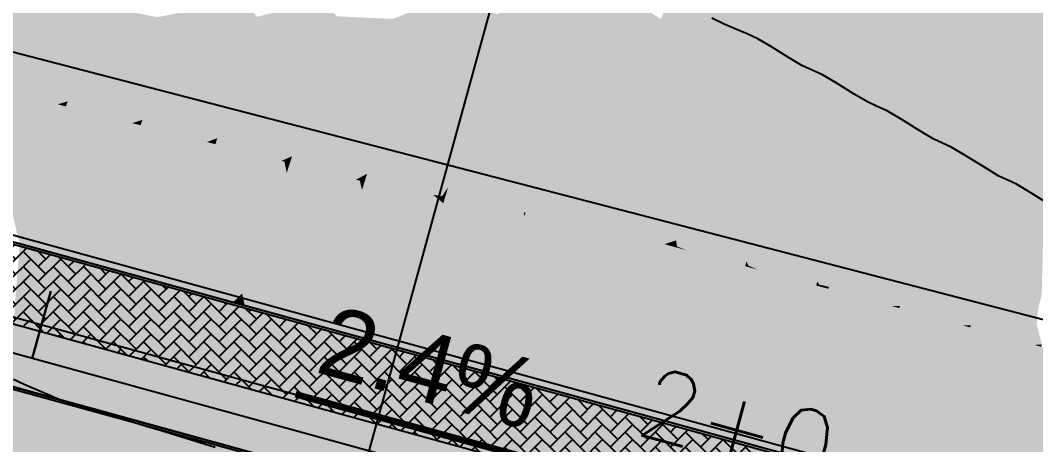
# Model space of a CAD drawing. Header units: millimetres. Extents: x 340454 to 342791, y 6993867 to 6995092.
# Drawn here: x 340724.29 to 340738.83, y 6994456.76 to 6994462.84 of the extents above; entities that cross this region are included whole.
import ezdxf

# ---------------------------------------------------------------- set-up
doc = ezdxf.new("R2010")
doc.units = ezdxf.units.MM
doc.header["$LTSCALE"] = 10
doc.linetypes.add('DASHDOT', pattern=[25.4, 12.7, -6.35, 0, -6.35])
doc.layers.add('_1 TXT_Estaca', color=4, linetype='Continuous', lineweight=30)
for name, color, linetype in [('A-MODELAGEM', 7, 'Continuous'), ('Alinhamento', 7, 'Continuous'), ('ANGICO', 7, 'Continuous'), ('F-HZ-CORREDOR-FEAT', 2, 'Continuous'), ('Lotes', 7, 'Continuous'), ('T-HM-COTAS-TXT', 2, 'Continuous'), ('T-HM-CURVA_INTERMEDIARIA', 45, 'Continuous'), ('T-HM-CURVA_MESTRA', 20, 'Continuous'), ('TRAMA', 7, 'Continuous'), ('U-SC-SECAO_TIPO', 251, 'Continuous'), ('URB-Quadras', 3, 'Continuous')]:
    doc.layers.add(name, color=color, linetype=linetype)
doc.styles.add('ARIAL', font='arial.ttf', dxfattribs={"height": 2})
doc.styles.add('Padrao', font='romans.shx', dxfattribs={"height": 1.5})
doc.styles.add('T2', font='arial.ttf')
doc.dimstyles.new('cadnorma_dim4', dxfattribs={"dimscale": 0, "dimtxt": 2, "dimasz": 1, "dimexe": 1, "dimexo": 2.5, "dimgap": 0.6, "dimtad": 1, "dimzin": 4, "dimtxsty": 'T2', "dimblk": 'DOT', "dimcen": -1, "dimdle": 1, "dimclrd": 1, "dimclre": 1, "dimclrt": 2, "dimaunit": 1, "dimazin": 0, "dimtfac": 1, "dimtix": 1, "dimtmove": 2, "dimatfit": 0, "dimfxl": 1, "dimarcsym": 0})
pattern_1 = [(45, (337861.49948, 6993610.78793), (0, 0.215526147), [0.4572, -0.1524]), (135, (337861.60724, 6993610.8957), (2e-17, 0.215526147), [0.4572, -0.1524])]

# ---------------------------------------------------------------- blocks, each defined once
blk = doc.blocks.new('_Dot')
at = {"color": 0, "linetype": 'ByBlock', "lineweight": -2}
blk.add_line((-0.5, 0), (-1, 0), dxfattribs=at)
at = {"color": 0, "linetype": 'ByBlock', "const_width": 0.5}
blk.add_lwpolyline([(-0.25, 0, 1), (0.25, 0, 1)], format="xyb", close=True, dxfattribs=at)

msp = doc.modelspace()

# ---------------------------------------------------------------- hatches: boundary and pattern name
at = {"layer": 'ANGICO', "lineweight": 20, "transparency": 33554687}
h = msp.add_hatch(dxfattribs=at)
h.set_pattern_fill('DASH', color=253, scale=0.02, double=1)
h.set_pattern_definition([(0, (337861.49948, 6993610.78793), (0.0635, 0.0635), [0.0635, -0.0635])])
h.paths.add_polyline_path([(340716.62, 6994460.57), (340716.51, 6994460.185), (340755.074, 6994449.592), (340755.174, 6994449.976)])
at = {"layer": 'TRAMA'}
h = msp.add_hatch(dxfattribs=at)
h.set_pattern_fill('AR-HBONE', color=253, scale=0.0015)
h.set_pattern_definition(pattern_1)
edge = h.paths.add_edge_path()
edge.add_arc((340705.65, 6994464.4), 10.003, 340.1101, 346.4156, ccw=False)
edge.add_line((340715.056, 6994460.997), (340716.041, 6994460.726))
edge.add_line((340716.041, 6994460.726), (340716.044, 6994460.736))
edge.add_line((340716.044, 6994460.736), (340716.428, 6994460.625))
edge.add_line((340716.428, 6994460.625), (340716.786, 6994460.522))
edge.add_line((340716.786, 6994460.522), (340730.999, 6994456.618))
edge.add_line((340730.999, 6994456.618), (340731.015, 6994457.755))
edge.add_line((340731.015, 6994457.755), (340715.373, 6994462.051))
h = msp.add_hatch(dxfattribs=at)
h.set_pattern_fill('AR-HBONE', color=253, scale=0.0015)
h.set_pattern_definition([(45, (340755.23036, 6994449.10018), (0, 0.21552615), [0.4572, -0.1524]), (135, (340755.33812, 6994449.20794), (2e-17, 0.21552615), [0.4572, -0.1524])])
h.paths.add_polyline_path([(340756.33, 6994449.254), (340755.847, 6994449.385), (340755.846, 6994449.38), (340754.41, 6994449.774), (340754.278, 6994449.292, 0.044622), (340755.983, 6994447.918)])
h.paths.add_polyline_path([(340716.655, 6994459.624), (340720.605, 6994458.54), (340720.611, 6994458.554), (340720.799, 6994458.561), (340720.789, 6994458.489), (340720.895, 6994458.46), (340720.908, 6994458.492), (340721.049, 6994458.474), (340721.078, 6994458.41), (340721.206, 6994458.375), (340721.251, 6994458.481), (340721.438, 6994458.489), (340721.416, 6994458.317), (340721.496, 6994458.295), (340721.548, 6994458.419), (340721.689, 6994458.401), (340721.692, 6994458.394), (340721.86, 6994458.401), (340721.834, 6994458.202), (340721.908, 6994458.182), (340721.969, 6994458.331), (340722.111, 6994458.314), (340722.208, 6994458.099), (340727.523, 6994456.64), (340727.582, 6994456.782), (340727.77, 6994456.789), (340727.742, 6994456.58), (340727.814, 6994456.56), (340727.879, 6994456.72), (340728.021, 6994456.702), (340728.124, 6994456.475), (340728.125, 6994456.474), (340728.222, 6994456.709), (340728.41, 6994456.716), (340728.372, 6994456.427), (340728.34, 6994456.415), (340728.566, 6994456.353), (340728.454, 6994456.489), (340728.519, 6994456.647), (340728.661, 6994456.629), (340728.664, 6994456.622), (340728.832, 6994456.629), (340728.793, 6994456.34), (340728.718, 6994456.311), (340729.018, 6994456.229), (340728.876, 6994456.402), (340728.941, 6994456.559), (340729.083, 6994456.542), (340729.184, 6994456.318), (340729.09, 6994456.209), (340754.278, 6994449.292), (340754.41, 6994449.774), (340716.702, 6994460.13), (340716.51, 6994460.185), (340716.399, 6994459.801), (340716.211, 6994459.855), (340712.472, 6994451.672), (340712.565, 6994451.63), (340712.927, 6994451.464)])
h = msp.add_hatch(dxfattribs=at)
h.set_pattern_fill('MUDST', color=253, scale=0.8)
h.set_pattern_definition([(0, (340635.80378, 6994418.6693), (0.4, 0.2), [0.2, -0.2, 0, -0.2, 0, -0.2])])
edge = h.paths.add_edge_path()
edge.add_arc((340775.019, 6994431.677), 64.71, 154.41223, 158.62038)
edge.add_line((340714.762, 6994455.266), (340748.271, 6994448.086))
edge.add_line((340748.271, 6994448.086), (340771.866, 6994443.662))
edge.add_arc((340774.748, 6994446.187), 3.832, 208.0053, 221.214, ccw=False)
edge.add_arc((340767.319, 6994441.467), 4.99, 35.8179, 101.4615)
edge.add_arc((340762.814, 6994458.136), 12.292, 226.0177, 286.6102, ccw=False)
edge.add_line((340754.278, 6994449.292), (340716.655, 6994459.624))
h = msp.add_hatch(dxfattribs=at)
h.set_pattern_fill('AR-HBONE', color=253, scale=0.0015)
h.set_pattern_definition(pattern_1)
h.paths.add_polyline_path([(340731.015, 6994457.755), (340730.999, 6994456.618), (340744.433, 6994452.929), (340744.416, 6994454.074)])

# ---------------------------------------------------------------- linework, layer by layer
at = {"lineweight": 20}
msp.add_lwpolyline([(340722.626, 6994477.314, -0.021462), (340715.597, 6994465.572, -0.089425), (340715.382, 6994462.082), (340754.789, 6994451.259), (340758.993, 6994467.456), (340722.626, 6994477.314, -0.022322)], format="xyb", close=True, dxfattribs=at)
at = {"layer": '_1 TXT_Estaca', "color": 7, "linetype": 'Continuous', "lineweight": 30}
msp.add_line((340724.463, 6994457.999), (340724.728, 6994458.963), dxfattribs=at)
at = {"layer": 'A-MODELAGEM', "color": 161, "linetype": 'Continuous', "lineweight": -3}
for points in [[(340739.332, 6994472.682), (340736.085, 6994462.977), (340736.677, 6994462.741)], [(340739.332, 6994472.682), (340736.677, 6994462.741), (340736.701, 6994462.731)], [(340740.304, 6994472.418), (340739.332, 6994472.682), (340736.701, 6994462.731)], [(340740.304, 6994472.418), (340736.701, 6994462.731), (340737.052, 6994462.591)], [(340740.304, 6994472.418), (340737.052, 6994462.591), (340737.651, 6994462.352)], [(340740.304, 6994472.418), (340737.651, 6994462.352), (340737.675, 6994462.342)], [(340741.276, 6994472.155), (340740.304, 6994472.418), (340737.675, 6994462.342)], [(340741.276, 6994472.155), (340737.675, 6994462.342), (340738.02, 6994462.205)], [(340741.276, 6994472.155), (340738.02, 6994462.205), (340738.625, 6994461.963)], [(340741.276, 6994472.155), (340738.625, 6994461.963), (340738.65, 6994461.953)], [(340742.248, 6994471.891), (340741.276, 6994472.155), (340738.65, 6994461.953)], [(340742.248, 6994471.891), (340738.65, 6994461.953), (340738.988, 6994461.818)], [(340732.984, 6994464.215), (340731.633, 6994460.456), (340732.77, 6994461.195)], [(340732.984, 6994464.215), (340732.513, 6994463.524), (340731.633, 6994460.456)], [(340732.984, 6994464.215), (340732.77, 6994461.195), (340733.164, 6994463.047)], [(340734.362, 6994463.665), (340733.569, 6994463.116), (340734.056, 6994462.202)], [(340734.731, 6994463.518), (340734.362, 6994463.665), (340734.056, 6994462.202)], [(340732.513, 6994463.524), (340732.453, 6994463.435), (340731.633, 6994460.456)], [(340734.731, 6994463.518), (340734.056, 6994462.202), (340734.264, 6994461.811)], [(340734.731, 6994463.518), (340734.264, 6994461.811), (340734.755, 6994463.508)], [(340734.755, 6994463.508), (340734.264, 6994461.811), (340734.285, 6994461.772)], [(340735.119, 6994463.363), (340734.755, 6994463.508), (340734.285, 6994461.772)], [(340730.966, 6994462.281), (340731.917, 6994462.649), (340732.073, 6994463.341)], [(340730.966, 6994462.281), (340732.073, 6994463.341), (340731.169, 6994462.959)], [(340732.453, 6994463.435), (340731.483, 6994460.094), (340731.633, 6994460.456)], [(340732.453, 6994463.435), (340731.917, 6994462.649), (340731.483, 6994460.094)], [(340732.073, 6994463.341), (340731.917, 6994462.649), (340732.453, 6994463.435)], [(340735.119, 6994463.363), (340734.285, 6994461.772), (340734.466, 6994461.431)], [(340735.119, 6994463.363), (340734.466, 6994461.431), (340735.704, 6994463.129)], [(340723.188, 6994462.697), (340725.203, 6994463.009), (340723.063, 6994463.025)], [(340725.318, 6994462.702), (340725.435, 6994463.045), (340725.203, 6994463.009)], [(340725.318, 6994462.702), (340726.258, 6994462.887), (340725.435, 6994463.045)], [(340726.551, 6994462.945), (340727.367, 6994462.813), (340727.449, 6994463.122)], [(340727.367, 6994462.813), (340727.412, 6994462.824), (340727.449, 6994463.122)], [(340727.412, 6994462.824), (340727.678, 6994462.891), (340727.492, 6994463.131)], [(340727.412, 6994462.824), (340727.492, 6994463.131), (340727.449, 6994463.122)], [(340727.678, 6994462.891), (340728.488, 6994462.793), (340728.569, 6994463.113)], [(340728.488, 6994462.793), (340728.531, 6994462.807), (340728.569, 6994463.113)], [(340728.531, 6994462.807), (340728.823, 6994462.899), (340728.611, 6994463.124)], [(340728.531, 6994462.807), (340728.611, 6994463.124), (340728.569, 6994463.113)], [(340729.864, 6994462.588), (340730.752, 6994462.67), (340730.854, 6994463.104)], [(340729.864, 6994462.588), (340730.854, 6994463.104), (340729.995, 6994463.01)], [(340730.752, 6994462.67), (340731.119, 6994462.924), (340730.854, 6994463.104)], [(340733.164, 6994463.047), (340732.77, 6994461.195), (340733.29, 6994462.232)], [(340733.464, 6994462.859), (340733.164, 6994463.047), (340733.29, 6994462.232)], [(340733.569, 6994463.116), (340733.464, 6994462.859), (340733.484, 6994462.804)], [(340733.569, 6994463.116), (340733.484, 6994462.804), (340734.056, 6994462.202)], [(340735.704, 6994463.129), (340734.466, 6994461.431), (340734.982, 6994460.462)], [(340735.704, 6994463.129), (340734.982, 6994460.462), (340735.728, 6994463.12)], [(340735.728, 6994463.12), (340734.982, 6994460.462), (340735.005, 6994460.419)], [(340736.085, 6994462.977), (340735.728, 6994463.12), (340735.005, 6994460.419)], [(340723.188, 6994462.697), (340725.108, 6994462.66), (340725.203, 6994463.009)], [(340725.108, 6994462.66), (340725.318, 6994462.702), (340725.203, 6994463.009)], [(340725.318, 6994462.702), (340726.156, 6994462.511), (340726.258, 6994462.887)], [(340726.156, 6994462.511), (340726.204, 6994462.523), (340726.258, 6994462.887)], [(340726.204, 6994462.523), (340726.429, 6994462.579), (340726.304, 6994462.896)], [(340726.204, 6994462.523), (340726.304, 6994462.896), (340726.258, 6994462.887)], [(340726.429, 6994462.579), (340726.551, 6994462.945), (340726.304, 6994462.896)], [(340726.429, 6994462.579), (340727.367, 6994462.813), (340726.551, 6994462.945)], [(340727.55, 6994462.497), (340727.678, 6994462.891), (340727.412, 6994462.824)], [(340727.55, 6994462.497), (340728.488, 6994462.793), (340727.678, 6994462.891)], [(340728.691, 6994462.484), (340728.823, 6994462.899), (340728.531, 6994462.807)], [(340728.691, 6994462.484), (340729.626, 6994462.861), (340728.823, 6994462.899)], [(340729.558, 6994462.428), (340729.864, 6994462.588), (340729.669, 6994462.878)], [(340729.558, 6994462.428), (340729.669, 6994462.878), (340729.626, 6994462.861)], [(340729.864, 6994462.588), (340729.995, 6994463.01), (340729.669, 6994462.878)], [(340730.907, 6994462.224), (340731.119, 6994462.924), (340730.752, 6994462.67)], [(340730.907, 6994462.224), (340730.966, 6994462.281), (340731.119, 6994462.924)], [(340730.966, 6994462.281), (340731.169, 6994462.959), (340731.119, 6994462.924)], [(340736.085, 6994462.977), (340735.005, 6994460.419), (340735.143, 6994460.16)], [(340736.085, 6994462.977), (340735.143, 6994460.16), (340736.677, 6994462.741)], [(340726.429, 6994462.579), (340727.26, 6994462.405), (340727.367, 6994462.813)], [(340727.26, 6994462.405), (340727.307, 6994462.42), (340727.367, 6994462.813)], [(340727.307, 6994462.42), (340727.55, 6994462.497), (340727.412, 6994462.824)], [(340727.307, 6994462.42), (340727.412, 6994462.824), (340727.367, 6994462.813)], [(340727.55, 6994462.497), (340728.376, 6994462.357), (340728.488, 6994462.793)], [(340728.376, 6994462.357), (340728.423, 6994462.376), (340728.488, 6994462.793)], [(340728.423, 6994462.376), (340728.691, 6994462.484), (340728.531, 6994462.807)], [(340728.423, 6994462.376), (340728.531, 6994462.807), (340728.488, 6994462.793)], [(340728.691, 6994462.484), (340729.512, 6994462.405), (340729.626, 6994462.861)], [(340729.512, 6994462.405), (340729.558, 6994462.428), (340729.626, 6994462.861)], [(340733.464, 6994462.859), (340733.29, 6994462.232), (340733.484, 6994462.804)], [(340733.484, 6994462.804), (340733.29, 6994462.232), (340733.303, 6994462.148)], [(340733.484, 6994462.804), (340733.303, 6994462.148), (340733.922, 6994461.565)], [(340733.484, 6994462.804), (340733.922, 6994461.565), (340734.056, 6994462.202)], [(340736.677, 6994462.741), (340735.143, 6994460.16), (340735.705, 6994459.103)], [(340736.677, 6994462.741), (340735.705, 6994459.103), (340736.701, 6994462.731)], [(340736.701, 6994462.731), (340735.705, 6994459.103), (340735.73, 6994459.057)], [(340737.052, 6994462.591), (340736.701, 6994462.731), (340735.73, 6994459.057)], [(340723.334, 6994462.31), (340725.108, 6994462.66), (340723.188, 6994462.697)], [(340723.334, 6994462.31), (340723.751, 6994461.91), (340725.108, 6994462.66)], [(340723.751, 6994461.91), (340724.988, 6994462.219), (340725.108, 6994462.66)], [(340724.988, 6994462.219), (340725.169, 6994462.264), (340725.108, 6994462.66)], [(340725.169, 6994462.264), (340725.318, 6994462.702), (340725.108, 6994462.66)], [(340725.169, 6994462.264), (340726.156, 6994462.511), (340725.318, 6994462.702)], [(340726.266, 6994462.091), (340726.429, 6994462.579), (340726.204, 6994462.523)], [(340726.266, 6994462.091), (340727.26, 6994462.405), (340726.429, 6994462.579)], [(340729.653, 6994461.91), (340729.864, 6994462.588), (340729.558, 6994462.428)], [(340729.653, 6994461.91), (340730.569, 6994461.9), (340730.752, 6994462.67)], [(340729.653, 6994461.91), (340730.752, 6994462.67), (340729.864, 6994462.588)], [(340730.418, 6994460.45), (340731.348, 6994460.12), (340731.917, 6994462.649)], [(340730.966, 6994462.281), (340730.418, 6994460.45), (340731.917, 6994462.649)], [(340730.569, 6994461.9), (340730.907, 6994462.224), (340730.752, 6994462.67)], [(340731.917, 6994462.649), (340731.348, 6994460.12), (340731.483, 6994460.094)], [(340737.052, 6994462.591), (340735.73, 6994459.057), (340735.872, 6994459.023)], [(340737.052, 6994462.591), (340735.872, 6994459.023), (340736.765, 6994458.991)], [(340737.052, 6994462.591), (340736.765, 6994458.991), (340737.651, 6994462.352)], [(340725.169, 6994462.264), (340726.022, 6994462.014), (340726.156, 6994462.511)], [(340726.022, 6994462.014), (340726.073, 6994462.03), (340726.156, 6994462.511)], [(340726.073, 6994462.03), (340726.266, 6994462.091), (340726.204, 6994462.523)], [(340726.073, 6994462.03), (340726.204, 6994462.523), (340726.156, 6994462.511)], [(340727.373, 6994461.953), (340727.55, 6994462.497), (340727.307, 6994462.42)], [(340727.373, 6994461.953), (340728.376, 6994462.357), (340727.55, 6994462.497)], [(340728.497, 6994461.875), (340728.691, 6994462.484), (340728.423, 6994462.376)], [(340728.497, 6994461.875), (340729.512, 6994462.405), (340728.691, 6994462.484)], [(340726.266, 6994462.091), (340727.114, 6994461.848), (340727.26, 6994462.405)], [(340727.114, 6994461.848), (340727.164, 6994461.869), (340727.26, 6994462.405)], [(340727.164, 6994461.869), (340727.373, 6994461.953), (340727.307, 6994462.42)], [(340727.164, 6994461.869), (340727.307, 6994462.42), (340727.26, 6994462.405)], [(340727.373, 6994461.953), (340728.215, 6994461.728), (340728.376, 6994462.357)], [(340728.215, 6994461.728), (340728.266, 6994461.755), (340728.376, 6994462.357)], [(340728.266, 6994461.755), (340728.497, 6994461.875), (340728.423, 6994462.376)], [(340728.266, 6994461.755), (340728.423, 6994462.376), (340728.376, 6994462.357)], [(340728.497, 6994461.875), (340729.335, 6994461.69), (340729.512, 6994462.405)], [(340729.335, 6994461.69), (340729.386, 6994461.725), (340729.512, 6994462.405)], [(340729.386, 6994461.725), (340729.653, 6994461.91), (340729.558, 6994462.428)], [(340729.386, 6994461.725), (340729.558, 6994462.428), (340729.512, 6994462.405)], [(340737.651, 6994462.352), (340736.765, 6994458.991), (340736.801, 6994458.99)], [(340737.651, 6994462.352), (340736.801, 6994458.99), (340737.675, 6994462.342)], [(340737.675, 6994462.342), (340736.801, 6994458.99), (340736.965, 6994458.984)], [(340738.02, 6994462.205), (340737.675, 6994462.342), (340736.965, 6994458.984)], [(340723.751, 6994461.91), (340724.829, 6994461.638), (340724.988, 6994462.219)], [(340724.829, 6994461.638), (340724.971, 6994461.681), (340724.988, 6994462.219)], [(340724.971, 6994461.681), (340726.022, 6994462.014), (340725.169, 6994462.264)], [(340724.971, 6994461.681), (340725.169, 6994462.264), (340724.988, 6994462.219)], [(340730.907, 6994462.224), (340730.331, 6994460.322), (340730.418, 6994460.45)], [(340730.569, 6994461.9), (340730.331, 6994460.322), (340730.907, 6994462.224)], [(340730.907, 6994462.224), (340730.418, 6994460.45), (340730.966, 6994462.281)], [(340733.303, 6994462.148), (340732.676, 6994459.863), (340733.618, 6994460.109)], [(340733.303, 6994462.148), (340732.69, 6994460.075), (340732.676, 6994459.863)], [(340733.29, 6994462.232), (340732.69, 6994460.075), (340733.303, 6994462.148)], [(340733.29, 6994462.232), (340732.77, 6994461.195), (340732.69, 6994460.075)], [(340733.303, 6994462.148), (340733.618, 6994460.109), (340733.922, 6994461.565)], [(340734.056, 6994462.202), (340733.922, 6994461.565), (340734.264, 6994461.811)], [(340738.02, 6994462.205), (340736.965, 6994458.984), (340737.842, 6994458.953)], [(340738.02, 6994462.205), (340737.842, 6994458.953), (340738.625, 6994461.963)], [(340724.971, 6994461.681), (340725.851, 6994461.379), (340726.022, 6994462.014)], [(340725.851, 6994461.379), (340725.897, 6994461.368), (340726.022, 6994462.014)], [(340725.897, 6994461.368), (340726.042, 6994461.416), (340726.073, 6994462.03)], [(340725.897, 6994461.368), (340726.073, 6994462.03), (340726.022, 6994462.014)], [(340726.042, 6994461.416), (340727.114, 6994461.848), (340726.266, 6994462.091)], [(340726.042, 6994461.416), (340726.266, 6994462.091), (340726.073, 6994462.03)], [(340724.831, 6994461.637), (340723.751, 6994461.91), (340724.282, 6994459.638)], [(340724.181, 6994460.073), (340724.829, 6994461.638), (340723.751, 6994461.91)], [(340726.042, 6994461.416), (340726.92, 6994461.109), (340727.114, 6994461.848)], [(340726.92, 6994461.109), (340726.965, 6994461.098), (340727.114, 6994461.848)], [(340726.965, 6994461.098), (340727.113, 6994461.153), (340727.164, 6994461.869)], [(340726.965, 6994461.098), (340727.164, 6994461.869), (340727.114, 6994461.848)], [(340727.113, 6994461.153), (340728.215, 6994461.728), (340727.373, 6994461.953)], [(340727.113, 6994461.153), (340727.373, 6994461.953), (340727.164, 6994461.869)], [(340728.184, 6994460.894), (340729.335, 6994461.69), (340728.497, 6994461.875)], [(340728.184, 6994460.894), (340728.497, 6994461.875), (340728.266, 6994461.755)], [(340729.258, 6994460.644), (340730.569, 6994461.9), (340729.653, 6994461.91)], [(340729.258, 6994460.644), (340729.653, 6994461.91), (340729.386, 6994461.725)], [(340729.258, 6994460.644), (340730.2, 6994460.342), (340730.569, 6994461.9)], [(340730.569, 6994461.9), (340730.2, 6994460.342), (340730.331, 6994460.322)], [(340738.625, 6994461.963), (340737.842, 6994458.953), (340737.877, 6994458.951)], [(340738.625, 6994461.963), (340737.877, 6994458.951), (340738.65, 6994461.953)], [(340738.65, 6994461.953), (340737.877, 6994458.951), (340738.058, 6994458.945)], [(340738.988, 6994461.818), (340738.65, 6994461.953), (340738.058, 6994458.945)], [(340727.113, 6994461.153), (340727.988, 6994460.839), (340728.215, 6994461.728)], [(340727.988, 6994460.839), (340728.032, 6994460.828), (340728.215, 6994461.728)], [(340728.032, 6994460.828), (340728.184, 6994460.894), (340728.266, 6994461.755)], [(340728.032, 6994460.828), (340728.266, 6994461.755), (340728.215, 6994461.728)], [(340729.099, 6994460.558), (340729.258, 6994460.644), (340729.386, 6994461.725)], [(340729.099, 6994460.558), (340729.386, 6994461.725), (340729.335, 6994461.69)], [(340734.264, 6994461.811), (340733.922, 6994461.565), (340734.077, 6994461.129)], [(340734.264, 6994461.811), (340734.077, 6994461.129), (340734.285, 6994461.772)], [(340734.285, 6994461.772), (340734.077, 6994461.129), (340734.096, 6994461.076)], [(340734.285, 6994461.772), (340734.096, 6994461.076), (340734.466, 6994461.431)], [(340738.988, 6994461.818), (340738.058, 6994458.945), (340738.918, 6994458.914)], [(340724.309, 6994459.734), (340724.829, 6994461.638), (340724.181, 6994460.073)], [(340724.831, 6994461.637), (340724.282, 6994459.638), (340725.357, 6994459.343)], [(340724.309, 6994459.734), (340724.831, 6994461.637), (340724.829, 6994461.638)], [(340724.309, 6994459.734), (340724.882, 6994461.418), (340724.831, 6994461.637)], [(340724.829, 6994461.638), (340724.831, 6994461.637), (340724.971, 6994461.681)], [(340724.831, 6994461.637), (340724.946, 6994461.608), (340724.971, 6994461.681)], [(340725.912, 6994461.364), (340724.831, 6994461.637), (340725.357, 6994459.343)], [(340724.882, 6994461.418), (340724.946, 6994461.608), (340724.831, 6994461.637)], [(340724.882, 6994461.418), (340725.851, 6994461.379), (340724.946, 6994461.608)], [(340724.946, 6994461.608), (340725.851, 6994461.379), (340724.971, 6994461.681)], [(340728.184, 6994460.894), (340729.056, 6994460.569), (340729.335, 6994461.69)], [(340729.056, 6994460.569), (340729.099, 6994460.558), (340729.335, 6994461.69)], [(340733.922, 6994461.565), (340733.618, 6994460.109), (340734.077, 6994461.129)], [(340724.309, 6994459.734), (340725.332, 6994459.453), (340724.882, 6994461.418)], [(340725.332, 6994459.453), (340725.851, 6994461.379), (340724.882, 6994461.418)], [(340725.897, 6994461.368), (340725.912, 6994461.364), (340726.042, 6994461.416)], [(340725.912, 6994461.364), (340726.016, 6994461.338), (340726.042, 6994461.416)], [(340726.016, 6994461.338), (340726.92, 6994461.109), (340726.042, 6994461.416)], [(340734.466, 6994461.431), (340734.096, 6994461.076), (340734.224, 6994460.714)], [(340734.466, 6994461.431), (340734.224, 6994460.714), (340734.982, 6994460.462)], [(340725.332, 6994459.453), (340725.384, 6994459.439), (340725.851, 6994461.379)], [(340725.332, 6994459.453), (340725.332, 6994459.453), (340725.851, 6994461.379)], [(340725.912, 6994461.364), (340725.357, 6994459.343), (340726.432, 6994459.048)], [(340725.384, 6994459.439), (340725.897, 6994461.368), (340725.851, 6994461.379)], [(340725.384, 6994459.439), (340725.912, 6994461.364), (340725.897, 6994461.368)], [(340725.384, 6994459.439), (340725.957, 6994461.163), (340725.912, 6994461.364)], [(340726.993, 6994461.091), (340725.912, 6994461.364), (340726.432, 6994459.048)], [(340725.957, 6994461.163), (340726.016, 6994461.338), (340725.912, 6994461.364)], [(340725.957, 6994461.163), (340726.92, 6994461.109), (340726.016, 6994461.338)], [(340725.384, 6994459.439), (340726.407, 6994459.158), (340725.957, 6994461.163)], [(340726.407, 6994459.158), (340726.92, 6994461.109), (340725.957, 6994461.163)], [(340726.965, 6994461.098), (340726.993, 6994461.091), (340727.113, 6994461.153)], [(340726.993, 6994461.091), (340727.085, 6994461.067), (340727.113, 6994461.153)], [(340727.085, 6994461.067), (340727.988, 6994460.839), (340727.113, 6994461.153)], [(340731.633, 6994460.456), (340732.493, 6994459.899), (340732.77, 6994461.195)], [(340732.77, 6994461.195), (340732.493, 6994459.899), (340732.69, 6994460.075)], [(340734.077, 6994461.129), (340733.618, 6994460.109), (340733.682, 6994459.69)], [(340734.077, 6994461.129), (340733.682, 6994459.69), (340734.096, 6994461.076)], [(340726.407, 6994459.158), (340726.965, 6994461.098), (340726.92, 6994461.109)], [(340726.407, 6994459.158), (340726.407, 6994459.158), (340726.92, 6994461.109)], [(340726.407, 6994459.158), (340726.458, 6994459.144), (340726.965, 6994461.098)], [(340726.993, 6994461.091), (340726.432, 6994459.048), (340727.468, 6994458.928)], [(340726.458, 6994459.144), (340726.993, 6994461.091), (340726.965, 6994461.098)], [(340726.458, 6994459.144), (340727.033, 6994460.908), (340726.993, 6994461.091)], [(340728.074, 6994460.817), (340726.993, 6994461.091), (340727.586, 6994459.04)], [(340726.993, 6994461.091), (340727.468, 6994458.928), (340727.586, 6994459.04)], [(340727.033, 6994460.908), (340727.085, 6994461.067), (340726.993, 6994461.091)], [(340727.033, 6994460.908), (340727.988, 6994460.839), (340727.085, 6994461.067)], [(340734.096, 6994461.076), (340733.682, 6994459.69), (340733.696, 6994459.603)], [(340734.096, 6994461.076), (340733.696, 6994459.603), (340734.224, 6994460.714)], [(340726.458, 6994459.144), (340727.482, 6994458.863), (340727.033, 6994460.908)], [(340727.482, 6994458.863), (340727.988, 6994460.839), (340727.033, 6994460.908)], [(340727.482, 6994458.863), (340727.483, 6994458.863), (340727.988, 6994460.839)], [(340727.483, 6994458.863), (340728.032, 6994460.828), (340727.988, 6994460.839)], [(340728.032, 6994460.828), (340728.074, 6994460.817), (340728.184, 6994460.894)], [(340728.074, 6994460.817), (340728.153, 6994460.797), (340728.184, 6994460.894)], [(340728.153, 6994460.797), (340729.056, 6994460.569), (340728.184, 6994460.894)], [(340727.483, 6994458.863), (340727.533, 6994458.849), (340728.032, 6994460.828)], [(340727.533, 6994458.849), (340728.074, 6994460.817), (340728.032, 6994460.828)], [(340727.533, 6994458.849), (340728.108, 6994460.656), (340728.074, 6994460.817)], [(340728.074, 6994460.817), (340727.586, 6994459.04), (340728.307, 6994459.732)], [(340729.154, 6994460.544), (340728.074, 6994460.817), (340728.307, 6994459.732)], [(340728.108, 6994460.656), (340728.153, 6994460.797), (340728.074, 6994460.817)], [(340728.108, 6994460.656), (340729.056, 6994460.569), (340728.153, 6994460.797)], [(340734.224, 6994460.714), (340733.696, 6994459.603), (340733.83, 6994459.549)], [(340734.224, 6994460.714), (340733.83, 6994459.549), (340734.692, 6994459.391)], [(340734.224, 6994460.714), (340734.692, 6994459.391), (340734.982, 6994460.462)], [(340727.533, 6994458.849), (340728.558, 6994458.567), (340728.108, 6994460.656)], [(340728.558, 6994458.567), (340729.056, 6994460.569), (340728.108, 6994460.656)], [(340729.154, 6994460.544), (340728.307, 6994459.732), (340728.581, 6994458.457)], [(340728.558, 6994458.567), (340729.099, 6994460.558), (340729.056, 6994460.569)], [(340728.558, 6994458.567), (340728.558, 6994458.567), (340729.056, 6994460.569)], [(340728.558, 6994458.567), (340728.608, 6994458.554), (340729.099, 6994460.558)], [(340729.154, 6994460.544), (340728.581, 6994458.457), (340729.731, 6994458.142)], [(340728.608, 6994458.554), (340729.154, 6994460.544), (340729.099, 6994460.558)], [(340728.608, 6994458.554), (340729.186, 6994460.412), (340729.154, 6994460.544)], [(340729.099, 6994460.558), (340729.154, 6994460.544), (340729.258, 6994460.644)], [(340729.154, 6994460.544), (340729.223, 6994460.531), (340729.258, 6994460.644)], [(340730.328, 6994460.317), (340729.154, 6994460.544), (340729.731, 6994458.142)], [(340729.186, 6994460.412), (340729.223, 6994460.531), (340729.154, 6994460.544)], [(340729.258, 6994460.644), (340729.223, 6994460.531), (340730.2, 6994460.342)], [(340728.608, 6994458.554), (340729.704, 6994458.253), (340729.186, 6994460.412)], [(340729.186, 6994460.412), (340730.2, 6994460.342), (340729.223, 6994460.531)], [(340729.704, 6994458.253), (340730.2, 6994460.342), (340729.186, 6994460.412)], [(340730.331, 6994460.322), (340730.376, 6994460.308), (340730.418, 6994460.45)], [(340730.418, 6994460.45), (340730.376, 6994460.308), (340731.348, 6994460.12)], [(340731.633, 6994460.456), (340731.483, 6994460.094), (340731.502, 6994460.09)], [(340731.633, 6994460.456), (340731.502, 6994460.09), (340731.527, 6994460.085)], [(340731.633, 6994460.456), (340731.527, 6994460.085), (340732.493, 6994459.899)], [(340734.982, 6994460.462), (340734.692, 6994459.391), (340735.005, 6994460.419)], [(340735.005, 6994460.419), (340734.692, 6994459.391), (340734.713, 6994459.331)], [(340735.005, 6994460.419), (340734.713, 6994459.331), (340735.143, 6994460.16)], [(340729.704, 6994458.253), (340729.705, 6994458.252), (340730.2, 6994460.342)], [(340729.705, 6994458.252), (340730.311, 6994460.255), (340730.2, 6994460.342)], [(340729.705, 6994458.252), (340729.757, 6994458.238), (340730.311, 6994460.255)], [(340730.328, 6994460.317), (340729.731, 6994458.142), (340730.88, 6994457.826)], [(340729.757, 6994458.238), (340730.35, 6994460.22), (340730.311, 6994460.255)], [(340730.2, 6994460.342), (340730.328, 6994460.317), (340730.331, 6994460.322)], [(340730.311, 6994460.255), (340730.328, 6994460.317), (340730.2, 6994460.342)], [(340730.311, 6994460.255), (340730.329, 6994460.314), (340730.328, 6994460.317)], [(340730.35, 6994460.22), (340730.329, 6994460.314), (340730.311, 6994460.255)], [(340730.331, 6994460.322), (340730.328, 6994460.317), (340730.33, 6994460.317)], [(340730.328, 6994460.317), (340730.88, 6994457.826), (340731.502, 6994460.09)], [(340730.329, 6994460.314), (340730.33, 6994460.317), (340730.328, 6994460.317)], [(340730.329, 6994460.314), (340730.376, 6994460.308), (340730.33, 6994460.317)], [(340730.35, 6994460.22), (340730.376, 6994460.308), (340730.329, 6994460.314)], [(340730.331, 6994460.322), (340730.33, 6994460.317), (340730.376, 6994460.308)], [(340730.35, 6994460.22), (340731.348, 6994460.12), (340730.376, 6994460.308)], [(340729.757, 6994458.238), (340730.855, 6994457.936), (340730.35, 6994460.22)], [(340730.855, 6994457.936), (340731.348, 6994460.12), (340730.35, 6994460.22)], [(340730.855, 6994457.936), (340730.856, 6994457.936), (340731.348, 6994460.12)], [(340730.856, 6994457.936), (340731.483, 6994460.094), (340731.348, 6994460.12)], [(340733.618, 6994460.109), (340732.676, 6994459.863), (340733.518, 6994459.634)], [(340733.618, 6994460.109), (340733.518, 6994459.634), (340733.682, 6994459.69)], [(340735.143, 6994460.16), (340734.713, 6994459.331), (340734.846, 6994459.272)], [(340735.143, 6994460.16), (340734.846, 6994459.272), (340735.705, 6994459.103)], [(340724.309, 6994459.734), (340724.181, 6994460.073), (340724.197, 6994460.004)], [(340724.309, 6994459.734), (340724.197, 6994460.004), (340724.197, 6994460.004)], [(340724.257, 6994459.749), (340724.309, 6994459.734), (340724.197, 6994460.004)], [(340730.856, 6994457.936), (340730.906, 6994457.922), (340731.483, 6994460.094)], [(340731.502, 6994460.09), (340730.88, 6994457.826), (340732.029, 6994457.511)], [(340730.906, 6994457.922), (340731.502, 6994460.09), (340731.483, 6994460.094)], [(340730.906, 6994457.922), (340731.513, 6994460.036), (340731.502, 6994460.09)], [(340730.906, 6994457.922), (340732.007, 6994457.62), (340731.513, 6994460.036)], [(340731.502, 6994460.09), (340732.029, 6994457.511), (340732.675, 6994459.863)], [(340731.513, 6994460.036), (340731.527, 6994460.085), (340731.502, 6994460.09)], [(340731.513, 6994460.036), (340732.493, 6994459.899), (340731.527, 6994460.085)], [(340732.007, 6994457.62), (340732.493, 6994459.899), (340731.513, 6994460.036)], [(340732.493, 6994459.899), (340732.634, 6994459.871), (340732.69, 6994460.075)], [(340732.69, 6994460.075), (340732.634, 6994459.871), (340732.675, 6994459.863)], [(340732.69, 6994460.075), (340732.675, 6994459.863), (340732.676, 6994459.863)], [(340732.007, 6994457.62), (340732.008, 6994457.62), (340732.493, 6994459.899)], [(340732.008, 6994457.62), (340732.634, 6994459.871), (340732.493, 6994459.899)], [(340732.008, 6994457.62), (340732.056, 6994457.607), (340732.634, 6994459.871)], [(340732.675, 6994459.863), (340732.029, 6994457.511), (340732.499, 6994457.381)], [(340732.056, 6994457.607), (340732.675, 6994459.863), (340732.634, 6994459.871)], [(340732.056, 6994457.607), (340732.675, 6994459.863), (340732.675, 6994459.863)], [(340732.056, 6994457.607), (340733.037, 6994457.337), (340732.675, 6994459.863)], [(340732.675, 6994459.863), (340732.499, 6994457.381), (340733.052, 6994457.23)], [(340732.675, 6994459.863), (340733.052, 6994457.23), (340733.699, 6994459.585)], [(340732.675, 6994459.863), (340732.676, 6994459.863), (340732.675, 6994459.863)], [(340732.675, 6994459.863), (340733.518, 6994459.634), (340732.676, 6994459.863)], [(340733.037, 6994457.337), (340733.518, 6994459.634), (340732.675, 6994459.863)], [(340724.257, 6994459.749), (340724.309, 6994459.734), (340724.257, 6994459.749)], [(340724.309, 6994459.734), (340724.309, 6994459.734), (340724.257, 6994459.749)], [(340724.309, 6994459.734), (340725.332, 6994459.453), (340724.309, 6994459.734)], [(340725.332, 6994459.453), (340725.332, 6994459.453), (340724.309, 6994459.734)], [(340728.307, 6994459.732), (340727.586, 6994459.04), (340728.581, 6994458.457)], [(340733.682, 6994459.69), (340733.518, 6994459.634), (340733.657, 6994459.596)], [(340733.682, 6994459.69), (340733.657, 6994459.596), (340733.696, 6994459.603)], [(340724.13, 6994457.606), (340725.357, 6994459.343), (340724.282, 6994459.638)], [(340733.037, 6994457.337), (340733.038, 6994457.337), (340733.518, 6994459.634)], [(340733.038, 6994457.337), (340733.657, 6994459.596), (340733.518, 6994459.634)], [(340733.038, 6994457.337), (340733.692, 6994459.587), (340733.657, 6994459.596)], [(340733.038, 6994457.337), (340733.078, 6994457.326), (340733.692, 6994459.587)], [(340733.699, 6994459.585), (340733.052, 6994457.23), (340734.075, 6994456.949)], [(340733.078, 6994457.326), (340733.699, 6994459.585), (340733.692, 6994459.587)], [(340733.078, 6994457.326), (340733.741, 6994459.287), (340733.699, 6994459.585)], [(340733.696, 6994459.603), (340733.657, 6994459.596), (340733.692, 6994459.587)], [(340733.696, 6994459.603), (340733.692, 6994459.587), (340733.699, 6994459.585)], [(340733.83, 6994459.549), (340733.696, 6994459.603), (340733.699, 6994459.585)], [(340733.699, 6994459.585), (340734.075, 6994456.949), (340734.722, 6994459.306)], [(340733.741, 6994459.287), (340733.83, 6994459.549), (340733.699, 6994459.585)], [(340733.741, 6994459.287), (340734.673, 6994459.32), (340733.83, 6994459.549)], [(340734.692, 6994459.391), (340733.83, 6994459.549), (340734.673, 6994459.32)], [(340725.332, 6994459.453), (340725.332, 6994459.453), (340725.332, 6994459.453)], [(340725.332, 6994459.453), (340725.384, 6994459.439), (340725.332, 6994459.453)], [(340725.332, 6994459.453), (340725.383, 6994459.439), (340725.384, 6994459.439)], [(340725.383, 6994459.439), (340726.407, 6994459.158), (340725.384, 6994459.439)], [(340726.407, 6994459.157), (340726.407, 6994459.158), (340725.383, 6994459.439)], [(340734.692, 6994459.391), (340734.673, 6994459.32), (340734.713, 6994459.331)], [(340724.13, 6994457.606), (340725.12, 6994457.334), (340725.357, 6994459.343)], [(340725.12, 6994457.334), (340726.432, 6994459.048), (340725.357, 6994459.343)], [(340733.078, 6994457.326), (340734.059, 6994457.056), (340733.741, 6994459.287)], [(340734.059, 6994457.056), (340734.673, 6994459.32), (340733.741, 6994459.287)], [(340734.059, 6994457.056), (340734.061, 6994457.056), (340734.673, 6994459.32)], [(340734.061, 6994457.056), (340734.708, 6994459.31), (340734.673, 6994459.32)], [(340734.061, 6994457.056), (340734.101, 6994457.045), (340734.708, 6994459.31)], [(340734.722, 6994459.306), (340734.075, 6994456.949), (340735.098, 6994456.668)], [(340734.101, 6994457.045), (340734.722, 6994459.306), (340734.708, 6994459.31)], [(340734.101, 6994457.045), (340734.763, 6994459.022), (340734.722, 6994459.306)], [(340734.713, 6994459.331), (340734.673, 6994459.32), (340734.708, 6994459.31)], [(340734.713, 6994459.331), (340734.708, 6994459.31), (340734.722, 6994459.306)], [(340734.846, 6994459.272), (340734.713, 6994459.331), (340734.722, 6994459.306)], [(340734.722, 6994459.306), (340735.098, 6994456.668), (340735.746, 6994459.028)], [(340734.763, 6994459.022), (340734.846, 6994459.272), (340734.722, 6994459.306)], [(340734.763, 6994459.022), (340735.689, 6994459.043), (340734.846, 6994459.272)], [(340735.705, 6994459.103), (340734.846, 6994459.272), (340735.689, 6994459.043)], [(340726.407, 6994459.157), (340726.407, 6994459.158), (340726.407, 6994459.158)], [(340726.407, 6994459.157), (340726.458, 6994459.144), (340726.407, 6994459.158)], [(340726.458, 6994459.143), (340726.458, 6994459.144), (340726.407, 6994459.157)], [(340726.458, 6994459.143), (340727.482, 6994458.863), (340726.458, 6994459.144)], [(340727.483, 6994458.862), (340727.482, 6994458.863), (340726.458, 6994459.143)], [(340735.705, 6994459.103), (340735.689, 6994459.043), (340735.73, 6994459.057)], [(340725.12, 6994457.334), (340726.218, 6994457.729), (340726.432, 6994459.048)], [(340726.218, 6994457.729), (340727.335, 6994458.8), (340726.432, 6994459.048)], [(340727.468, 6994458.928), (340726.432, 6994459.048), (340727.335, 6994458.8)], [(340727.586, 6994459.04), (340727.468, 6994458.928), (340727.507, 6994458.753)], [(340727.586, 6994459.04), (340727.507, 6994458.753), (340728.581, 6994458.457)], [(340734.101, 6994457.045), (340735.082, 6994456.776), (340734.763, 6994459.022)], [(340735.082, 6994456.776), (340735.689, 6994459.043), (340734.763, 6994459.022)], [(340735.082, 6994456.776), (340735.084, 6994456.775), (340735.689, 6994459.043)], [(340735.084, 6994456.775), (340735.724, 6994459.033), (340735.689, 6994459.043)], [(340735.084, 6994456.775), (340735.124, 6994456.764), (340735.724, 6994459.033)], [(340735.746, 6994459.028), (340735.098, 6994456.668), (340736.121, 6994456.387)], [(340735.124, 6994456.764), (340735.746, 6994459.028), (340735.724, 6994459.033)], [(340735.124, 6994456.764), (340735.784, 6994458.758), (340735.746, 6994459.028)], [(340735.73, 6994459.057), (340735.689, 6994459.043), (340735.724, 6994459.033)], [(340735.73, 6994459.057), (340735.724, 6994459.033), (340735.746, 6994459.028)], [(340735.872, 6994459.023), (340735.73, 6994459.057), (340735.746, 6994459.028)], [(340735.746, 6994459.028), (340736.121, 6994456.387), (340736.769, 6994458.749)], [(340735.872, 6994459.023), (340735.746, 6994459.028), (340735.863, 6994458.996)], [(340735.784, 6994458.758), (340735.863, 6994458.996), (340735.746, 6994459.028)], [(340735.784, 6994458.758), (340736.706, 6994458.766), (340735.863, 6994458.996)], [(340735.872, 6994459.023), (340735.863, 6994458.996), (340736.706, 6994458.766)], [(340736.765, 6994458.991), (340735.872, 6994459.023), (340736.706, 6994458.766)], [(340736.765, 6994458.991), (340736.706, 6994458.766), (340736.74, 6994458.757)], [(340736.801, 6994458.99), (340736.765, 6994458.991), (340736.74, 6994458.757)], [(340736.801, 6994458.99), (340736.74, 6994458.757), (340736.769, 6994458.749)], [(340736.801, 6994458.99), (340736.769, 6994458.749), (340736.888, 6994458.747)], [(340736.965, 6994458.984), (340736.801, 6994458.99), (340736.888, 6994458.747)], [(340736.965, 6994458.984), (340736.888, 6994458.747), (340737.786, 6994458.737)], [(340737.842, 6994458.953), (340736.965, 6994458.984), (340737.786, 6994458.737)], [(340737.842, 6994458.953), (340737.786, 6994458.737), (340737.822, 6994458.736)], [(340737.877, 6994458.951), (340737.842, 6994458.953), (340737.822, 6994458.736)], [(340737.877, 6994458.951), (340737.822, 6994458.736), (340737.989, 6994458.734)], [(340738.058, 6994458.945), (340737.877, 6994458.951), (340737.989, 6994458.734)], [(340738.058, 6994458.945), (340737.989, 6994458.734), (340738.869, 6994458.724)], [(340738.918, 6994458.914), (340738.058, 6994458.945), (340738.869, 6994458.724)], [(340726.218, 6994457.729), (340727.507, 6994458.753), (340727.335, 6994458.8)], [(340727.468, 6994458.928), (340727.335, 6994458.8), (340727.507, 6994458.753)], [(340727.483, 6994458.862), (340727.483, 6994458.863), (340727.482, 6994458.863)], [(340727.483, 6994458.862), (340727.533, 6994458.849), (340727.483, 6994458.863)], [(340727.533, 6994458.848), (340727.533, 6994458.849), (340727.483, 6994458.862)], [(340727.533, 6994458.848), (340728.558, 6994458.567), (340727.533, 6994458.849)], [(340727.533, 6994458.848), (340728.558, 6994458.566), (340728.558, 6994458.567)], [(340726.11, 6994457.062), (340727.507, 6994458.753), (340726.218, 6994457.729)], [(340726.11, 6994457.062), (340727.099, 6994456.79), (340727.507, 6994458.753)], [(340727.099, 6994456.79), (340728.581, 6994458.457), (340727.507, 6994458.753)], [(340735.124, 6994456.764), (340736.105, 6994456.495), (340735.784, 6994458.758)], [(340736.105, 6994456.495), (340736.706, 6994458.766), (340735.784, 6994458.758)], [(340736.105, 6994456.495), (340736.107, 6994456.494), (340736.706, 6994458.766)], [(340736.107, 6994456.494), (340736.74, 6994458.757), (340736.706, 6994458.766)], [(340736.107, 6994456.494), (340736.147, 6994456.483), (340736.74, 6994458.757)], [(340736.769, 6994458.749), (340736.121, 6994456.387), (340737.143, 6994456.106)], [(340736.147, 6994456.483), (340736.769, 6994458.749), (340736.74, 6994458.757)], [(340736.147, 6994456.483), (340736.805, 6994458.495), (340736.769, 6994458.749)], [(340736.769, 6994458.749), (340737.143, 6994456.106), (340737.793, 6994458.47)], [(340736.888, 6994458.747), (340736.769, 6994458.749), (340736.879, 6994458.719)], [(340736.805, 6994458.495), (340736.879, 6994458.719), (340736.769, 6994458.749)], [(340736.805, 6994458.495), (340737.722, 6994458.49), (340736.879, 6994458.719)], [(340736.888, 6994458.747), (340736.879, 6994458.719), (340737.722, 6994458.49)], [(340737.786, 6994458.737), (340736.888, 6994458.747), (340737.722, 6994458.49)], [(340737.786, 6994458.737), (340737.722, 6994458.49), (340737.756, 6994458.48)], [(340737.822, 6994458.736), (340737.786, 6994458.737), (340737.756, 6994458.48)], [(340737.822, 6994458.736), (340737.756, 6994458.48), (340737.793, 6994458.47)], [(340737.822, 6994458.736), (340737.793, 6994458.47), (340737.905, 6994458.472)], [(340737.989, 6994458.734), (340737.822, 6994458.736), (340737.905, 6994458.472)], [(340737.989, 6994458.734), (340737.905, 6994458.472), (340738.808, 6994458.487)], [(340738.869, 6994458.724), (340737.989, 6994458.734), (340738.808, 6994458.487)], [(340738.869, 6994458.724), (340738.808, 6994458.487), (340738.845, 6994458.488)], [(340728.558, 6994458.566), (340728.558, 6994458.567), (340728.558, 6994458.567)], [(340728.558, 6994458.566), (340728.608, 6994458.554), (340728.558, 6994458.567)], [(340728.558, 6994458.566), (340728.607, 6994458.552), (340728.608, 6994458.554)], [(340728.607, 6994458.552), (340729.704, 6994458.253), (340728.608, 6994458.554)], [(340729.704, 6994458.251), (340729.704, 6994458.253), (340728.607, 6994458.552)], [(340727.099, 6994456.79), (340728.089, 6994456.519), (340728.581, 6994458.457)], [(340728.089, 6994456.519), (340729.079, 6994456.247), (340728.581, 6994458.457)], [(340729.079, 6994456.247), (340729.731, 6994458.142), (340728.581, 6994458.457)], [(340736.147, 6994456.483), (340737.128, 6994456.214), (340736.805, 6994458.495)], [(340737.128, 6994456.214), (340737.722, 6994458.49), (340736.805, 6994458.495)], [(340737.128, 6994456.214), (340737.13, 6994456.213), (340737.722, 6994458.49)], [(340737.13, 6994456.213), (340737.756, 6994458.48), (340737.722, 6994458.49)], [(340737.13, 6994456.213), (340737.17, 6994456.202), (340737.756, 6994458.48)], [(340737.793, 6994458.47), (340737.143, 6994456.106), (340738.166, 6994455.825)], [(340737.17, 6994456.202), (340737.793, 6994458.47), (340737.756, 6994458.48)], [(340737.17, 6994456.202), (340737.827, 6994458.231), (340737.793, 6994458.47)], [(340737.905, 6994458.472), (340737.793, 6994458.47), (340737.895, 6994458.442)], [(340737.793, 6994458.47), (340738.166, 6994455.825), (340738.816, 6994458.192)], [(340737.827, 6994458.231), (340737.895, 6994458.442), (340737.793, 6994458.47)], [(340737.827, 6994458.231), (340738.738, 6994458.213), (340737.895, 6994458.442)], [(340737.905, 6994458.472), (340737.895, 6994458.442), (340738.738, 6994458.213)], [(340738.808, 6994458.487), (340737.905, 6994458.472), (340738.738, 6994458.213)], [(340738.808, 6994458.487), (340738.738, 6994458.213), (340738.772, 6994458.204)], [(340738.845, 6994458.488), (340738.772, 6994458.204), (340738.816, 6994458.192)], [(340738.845, 6994458.488), (340738.808, 6994458.487), (340738.772, 6994458.204)], [(340738.845, 6994458.488), (340738.816, 6994458.192), (340738.921, 6994458.197)], [(340729.704, 6994458.251), (340729.705, 6994458.252), (340729.704, 6994458.253)], [(340729.704, 6994458.251), (340729.757, 6994458.238), (340729.705, 6994458.252)], [(340729.704, 6994458.251), (340729.757, 6994458.236), (340729.757, 6994458.238)], [(340729.757, 6994458.236), (340730.855, 6994457.936), (340729.757, 6994458.238)], [(340730.856, 6994457.934), (340730.855, 6994457.936), (340729.757, 6994458.236)], [(340737.17, 6994456.202), (340738.151, 6994455.933), (340737.827, 6994458.231)], [(340738.151, 6994455.933), (340738.738, 6994458.213), (340737.827, 6994458.231)], [(340729.079, 6994456.247), (340730.069, 6994455.975), (340729.731, 6994458.142)], [(340730.069, 6994455.975), (340730.88, 6994457.826), (340729.731, 6994458.142)], [(340738.151, 6994455.933), (340738.153, 6994455.932), (340738.738, 6994458.213)], [(340738.153, 6994455.932), (340738.772, 6994458.204), (340738.738, 6994458.213)], [(340738.153, 6994455.932), (340738.193, 6994455.921), (340738.772, 6994458.204)], [(340738.816, 6994458.192), (340738.166, 6994455.825), (340739.189, 6994455.544)], [(340738.193, 6994455.921), (340738.816, 6994458.192), (340738.772, 6994458.204)], [(340738.193, 6994455.921), (340738.848, 6994457.968), (340738.816, 6994458.192)], [(340738.921, 6994458.197), (340738.816, 6994458.192), (340738.911, 6994458.166)], [(340738.816, 6994458.192), (340739.189, 6994455.544), (340739.84, 6994457.913)], [(340738.848, 6994457.968), (340738.911, 6994458.166), (340738.816, 6994458.192)], [(340730.856, 6994457.934), (340730.856, 6994457.936), (340730.855, 6994457.936)], [(340730.856, 6994457.934), (340730.906, 6994457.922), (340730.856, 6994457.936)], [(340730.856, 6994457.934), (340730.906, 6994457.921), (340730.906, 6994457.922)], [(340738.193, 6994455.921), (340739.174, 6994455.652), (340738.848, 6994457.968)], [(340730.069, 6994455.975), (340731.059, 6994455.703), (340730.88, 6994457.826)], [(340731.059, 6994455.703), (340732.029, 6994457.511), (340730.88, 6994457.826)], [(340730.906, 6994457.921), (340732.007, 6994457.62), (340730.906, 6994457.922)], [(340732.007, 6994457.618), (340732.007, 6994457.62), (340730.906, 6994457.921)], [(340725.12, 6994457.334), (340725.653, 6994457.188), (340726.218, 6994457.729)], [(340725.653, 6994457.188), (340726.11, 6994457.062), (340726.218, 6994457.729)], [(340723.43, 6994455.057), (340725.12, 6994457.334), (340724.13, 6994457.606)], [(340731.059, 6994455.703), (340732.048, 6994455.431), (340732.029, 6994457.511)], [(340732.007, 6994457.618), (340732.008, 6994457.62), (340732.007, 6994457.62)], [(340732.007, 6994457.618), (340732.056, 6994457.607), (340732.008, 6994457.62)], [(340732.007, 6994457.618), (340732.055, 6994457.605), (340732.056, 6994457.607)], [(340732.048, 6994455.431), (340732.406, 6994456.073), (340732.029, 6994457.511)], [(340732.406, 6994456.073), (340732.499, 6994457.381), (340732.029, 6994457.511)], [(340732.055, 6994457.605), (340733.037, 6994457.337), (340732.056, 6994457.607)], [(340733.037, 6994457.335), (340733.037, 6994457.337), (340732.055, 6994457.605)], [(340732.406, 6994456.073), (340733.052, 6994457.23), (340732.499, 6994457.381)], [(340723.43, 6994455.057), (340724.875, 6994456.442), (340725.12, 6994457.334)], [(340724.875, 6994456.442), (340725.653, 6994457.188), (340725.12, 6994457.334)], [(340733.038, 6994455.159), (340733.052, 6994457.23), (340732.406, 6994456.073)], [(340733.037, 6994457.335), (340733.038, 6994457.337), (340733.037, 6994457.337)], [(340733.037, 6994457.335), (340733.078, 6994457.326), (340733.038, 6994457.337)], [(340733.037, 6994457.335), (340733.078, 6994457.323), (340733.078, 6994457.326)], [(340733.038, 6994455.159), (340734.075, 6994456.949), (340733.052, 6994457.23)], [(340733.078, 6994457.323), (340734.059, 6994457.056), (340733.078, 6994457.326)], [(340734.06, 6994457.053), (340734.059, 6994457.056), (340733.078, 6994457.323)], [(340724.393, 6994454.689), (340726.11, 6994457.062), (340724.875, 6994456.442)], [(340724.393, 6994454.689), (340725.356, 6994454.32), (340726.11, 6994457.062)], [(340724.875, 6994456.442), (340726.11, 6994457.062), (340725.653, 6994457.188)], [(340725.356, 6994454.32), (340727.099, 6994456.79), (340726.11, 6994457.062)], [(340734.06, 6994457.053), (340734.061, 6994457.056), (340734.059, 6994457.056)], [(340734.06, 6994457.053), (340734.101, 6994457.045), (340734.061, 6994457.056)], [(340734.06, 6994457.053), (340734.101, 6994457.042), (340734.101, 6994457.045)], [(340734.133, 6994454.859), (340734.075, 6994456.949), (340733.038, 6994455.159)], [(340734.133, 6994454.859), (340735.098, 6994456.668), (340734.075, 6994456.949)], [(340734.101, 6994457.042), (340735.082, 6994456.776), (340734.101, 6994457.045)], [(340735.083, 6994456.772), (340735.082, 6994456.776), (340734.101, 6994457.042)], [(340725.356, 6994454.32), (340726.32, 6994453.951), (340727.099, 6994456.79)], [(340726.32, 6994453.951), (340728.089, 6994456.519), (340727.099, 6994456.79)], [(340735.083, 6994456.772), (340735.084, 6994456.775), (340735.082, 6994456.776)], [(340735.083, 6994456.772), (340735.124, 6994456.764), (340735.084, 6994456.775)], [(340735.083, 6994456.772), (340735.123, 6994456.761), (340735.124, 6994456.764)], [(340735.123, 6994456.761), (340736.105, 6994456.495), (340735.124, 6994456.764)]]:
    msp.add_solid(points, dxfattribs=at)
at = {"layer": 'Alinhamento', "color": 1, "linetype": 'Continuous', "lineweight": -3, "flags": 128}
msp.add_lwpolyline([(340695.667, 6994466.426), (340716.099, 6994460.814), (340755.489, 6994449.996), (340767.104, 6994494.731)], dxfattribs=at)
at = {"layer": 'F-HZ-CORREDOR-FEAT', "color": 2, "linetype": 'Continuous', "lineweight": -3}
for points in [[(340764.404, 6994480.35, 723.72), (340766.892, 6994489.933, 724.5), (340765.94, 6994490.245, 724.5), (340764.988, 6994490.556, 724.5), (340756.704, 6994458.636, 721.763), (340754.789, 6994451.26, 721.13), (340715.558, 6994462.034, 719.996), (340715.051, 6994460.926, 719.902), (340714.669, 6994460.091, 719.831), (340714.149, 6994458.953, 719.727), (340710.749, 6994451.519, 719.049), (340711.735, 6994451.239, 719.049), (340712.694, 6994450.967, 719.049), (340716.664, 6994459.656, 719.83), (340754.287, 6994449.324, 720.61), (340755.992, 6994447.95, 721)], [(340723.518, 6994459.952, 720.159), (340754.718, 6994451.383, 721.072)]]:
    msp.add_polyline3d(points, dxfattribs=at)
at = {"layer": 'Lotes', "color": 253}
for p, q in [((340754.78, 6994451.228), (340715.373, 6994462.051)), ((340755.561, 6994449.873), (340714.945, 6994461.028)), ((340755.846, 6994449.38), (340714.072, 6994460.852)), ((340754.278, 6994449.292), (340716.655, 6994459.624))]:
    msp.add_line(p, q, dxfattribs=at)
at = {"layer": 'Lotes', "color": 251, "true_color": 0x636466}
msp.add_line((340754.287, 6994449.324), (340716.664, 6994459.656), dxfattribs=at)
at = {"layer": 'Lotes'}
msp.add_lwpolyline([(340814.83, 6994465.897, -0.329637), (340815.113, 6994477.79), (340815.628, 6994534.547), (340837.692, 6994554.893, -0.019549), (340816.088, 6994580.14, -0.011155), (340804.454, 6994595.59), (340780.237, 6994577.232), (340785.597, 6994569.969), (340782.252, 6994557.08), (340779.008, 6994544.581), (340775.433, 6994530.806), (340771.774, 6994516.706), (340768.948, 6994505.815), (340765.682, 6994493.23), (340762.688, 6994481.695), (340758.988, 6994467.439), (340754.789, 6994451.259), (340715.382, 6994462.082, -0.041301), (340714.864, 6994460.516), (340710.749, 6994451.519), (340803.314, 6994425.249), (340814.83, 6994465.897, -0.329637)], format="xyb", close=True, dxfattribs=at)
at = {"layer": 'T-HM-CURVA_INTERMEDIARIA', "color": 45, "linetype": 'Continuous', "lineweight": -3, "elevation": 721, "flags": 128}
msp.add_lwpolyline([(340739.052, 6994460.189), (340738.76, 6994460.372), (340738.559, 6994460.494), (340738.432, 6994460.552), (340738.304, 6994460.61), (340738.112, 6994460.726), (340737.832, 6994460.901), (340737.632, 6994461.021), (340737.497, 6994461.082), (340737.363, 6994461.143), (340737.172, 6994461.258), (340736.904, 6994461.425), (340736.706, 6994461.544), (340736.564, 6994461.608), (340736.421, 6994461.672), (340736.232, 6994461.785), (340735.976, 6994461.945), (340735.779, 6994462.062), (340735.63, 6994462.129), (340735.481, 6994462.196), (340735.292, 6994462.308), (340735.047, 6994462.46), (340734.853, 6994462.575), (340734.698, 6994462.648), (340734.54, 6994462.715), (340734.372, 6994462.788), (340734.196, 6994462.872)], dxfattribs=at)
at = {"layer": 'T-HM-CURVA_MESTRA', "color": 20, "linetype": 'Continuous', "lineweight": -3, "elevation": 720, "flags": 128}
msp.add_lwpolyline([(340727.081, 6994456.723), (340726.866, 6994456.789), (340726.59, 6994456.874), (340726.314, 6994456.959), (340726.099, 6994457.025), (340725.867, 6994457.096), (340725.561, 6994457.19), (340725.279, 6994457.277), (340725.118, 6994457.326), (340724.989, 6994457.364), (340724.861, 6994457.405), (340724.649, 6994457.495), (340724.348, 6994457.627), (340724.193, 6994457.695)], dxfattribs=at)
at = {"layer": 'U-SC-SECAO_TIPO', "color": 251, "linetype": 'DASHDOT', "lineweight": -3}
for points in [[(340742.801, 6994505.887), (340729.417, 6994457.157), (340727.828, 6994451.371)], [(340695.774, 6994469.764), (340756.526, 6994453.99), (340779.66, 6994447.984)]]:
    msp.add_lwpolyline(points, dxfattribs=at)
at = {"layer": 'URB-Quadras', "color": 252, "lineweight": 0}
msp.add_lwpolyline([(340837.692, 6994554.893, -0.019549), (340816.088, 6994580.14, -0.011155), (340804.454, 6994595.59), (340780.237, 6994577.232), (340785.597, 6994569.969), (340782.252, 6994557.08), (340779.008, 6994544.581), (340775.433, 6994530.806), (340771.774, 6994516.706), (340768.948, 6994505.815), (340765.682, 6994493.23), (340762.688, 6994481.695), (340758.988, 6994467.439), (340754.789, 6994451.259), (340715.382, 6994462.082, -0.041301), (340714.864, 6994460.516), (340709.066, 6994447.839), (340802.223, 6994421.401), (340814.815, 6994465.844, -0.327026), (340815.113, 6994477.79), (340815.628, 6994534.547), (340837.692, 6994554.893, -0.019145)], format="xyb", close=True, dxfattribs=at)

# ---------------------------------------------------------------- texts
at = {"layer": '_1 TXT_Estaca', "color": 4, "linetype": 'Continuous', "lineweight": 30, "insert": (340734.437, 6994456.556), "char_height": 1, "attachment_point": 8, "rotation": 344.6428, "style": 'Padrao'}
msp.add_mtext('{\\C1;2+0}', dxfattribs=at)
at = {"layer": 'T-HM-COTAS-TXT', "color": 2, "linetype": 'Continuous', "lineweight": -3, "insert": (340730.027, 6994457.378, 720.254), "char_height": 1, "attachment_point": 8, "rotation": 344.6428, "style": 'ARIAL'}
msp.add_mtext('{\\fArial|b0|i0|c0|p34;2.4%}', dxfattribs=at)

# ---------------------------------------------------------------- leaders
at = {"layer": 'T-HM-COTAS-TXT', "color": 2, "linetype": 'Continuous', "lineweight": -3}
msp.add_leader([(340731.615, 6994456.553), (340728.24, 6994457.48)], dimstyle='cadnorma_dim4', override={"dimscale": 1, "dimasz": 0.75, "dimclrd": 256, "dimlwd": 65535}, dxfattribs=at)

doc.saveas('drawing.dxf')
